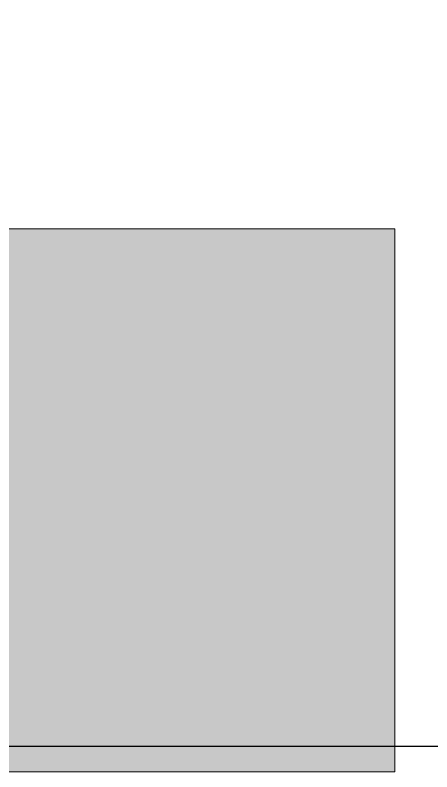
# Model space of a CAD drawing. Header units: metres. Extents: x -208 to 1512, y -277 to 123.
# Drawn here: x 5.222 to 6.361, y -15.07 to -13.001 of the extents above; entities that cross this region are included whole.
import ezdxf

# ---------------------------------------------------------------- set-up
doc = ezdxf.new("R2010")
doc.units = ezdxf.units.M
doc.header["$MEASUREMENT"] = 0
doc.linetypes.add('Baufluchtlinie', pattern=[2.6, 1.6, -1])
doc.layers.add('330 Dachaufbau', color=7, linetype='Continuous')
doc.layers.add('Neubau_840 Baulinien', color=7, linetype='Continuous')

# ---------------------------------------------------------------- blocks, each defined once
blk = doc.blocks.new('Dachfläche_27_4', base_point=(6.26, -10.4))
at = {"layer": '330 Dachaufbau', "linetype": 'Continuous', "lineweight": 0, "true_color": 0x000000}
h = blk.add_hatch(color=18, dxfattribs=at)
h.paths.add_polyline_path([(6.26, -13.585), (3.315, -13.585), (3.315, -11.155), (6.26, -11.155), (6.26, -10.4), (0.0381, -10.4), (0.0553, -15.07), (1.0171, -15.07), (1.0171, -14.228), (2.7671, -14.228), (2.7671, -15.07), (3.4455, -15.07), (3.4455, -14.228), (5.1955, -14.228), (5.1955, -15.07), (6.26, -15.07)])
h.paths.add_polyline_path([(1.0631, -12.8025), (1.0631, -11.2013), (2.7631, -11.2013), (2.7631, -12.8025)], flags=0)
at = {"layer": '330 Dachaufbau', "color": 7, "linetype": 'Continuous', "lineweight": 18, "flags": 128}
for points in [[(3.315, -13.585), (6.26, -13.585)], [(6.26, -13.585), (6.26, -15.07)], [(6.26, -15.07), (5.1955, -15.07)]]:
    blk.add_lwpolyline(points, dxfattribs=at)

msp = doc.modelspace()

# ---------------------------------------------------------------- linework, layer by layer
at = {"layer": 'Neubau_840 Baulinien', "color": 1, "linetype": 'Baufluchtlinie', "lineweight": 25, "true_color": 0xfb0106}
msp.add_lwpolyline([(-18.9516, -14.8926), (0, -15), (18.9876, -15.0005), (37.9761, -15.0159)], dxfattribs=at)

# ---------------------------------------------------------------- next in the draw order: block references
at = {"layer": '330 Dachaufbau', "color": 7, "linetype": 'Continuous', "lineweight": 18}
msp.add_blockref('Dachfläche_27_4', (6.26, -10.4), dxfattribs=at)

doc.saveas('drawing.dxf')
